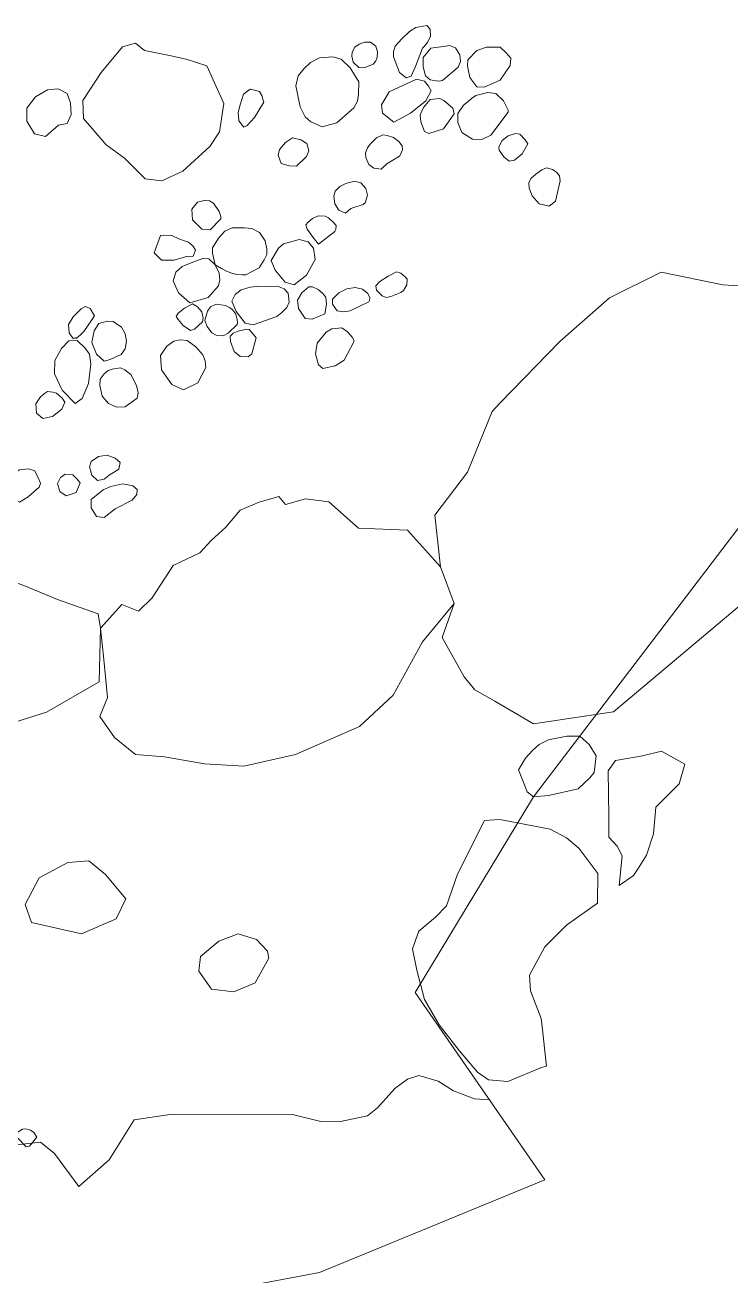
# Model space of a CAD drawing. Header units: metres. Extents: x -10443 to -4073, y -33280 to -26846.
# Drawn here: x -7322.687 to -7320.156, y -29233.249 to -29228.76 of the extents above; entities that cross this region are included whole.
import ezdxf

# ---------------------------------------------------------------- set-up
doc = ezdxf.new("R2010")
doc.units = ezdxf.units.M
doc.header["$MEASUREMENT"] = 0
doc.linetypes.add('CONTINUOUS_2', pattern=[0])
doc.layers.add('石', color=241, linetype='CONTINUOUS_2', lineweight=18)
doc.layers.add('護岸', color=241, linetype='CONTINUOUS_2', lineweight=18)

msp = doc.modelspace()

# ---------------------------------------------------------------- linework, layer by layer
at = {"layer": '石', "linetype": 'CONTINUOUS_2', "lineweight": 18, "flags": 128}
for points in [[(-7321.2866, -29228.9092), (-7321.3032, -29228.9443), (-7321.32, -29228.9496), (-7321.3444, -29228.9311), (-7321.3654, -29228.8744), (-7321.3656, -29228.8551), (-7321.3601, -29228.8363), (-7321.3357, -29228.8105), (-7321.3084, -29228.784), (-7321.2859, -29228.7687), (-7321.2468, -29228.7625), (-7321.2344, -29228.7751), (-7321.2328, -29228.8003), (-7321.2435, -29228.8234), (-7321.2573, -29228.8386), (-7321.2616, -29228.844)], [(-7321.4648, -29228.9115), (-7321.4767, -29228.9141), (-7321.4906, -29228.9127), (-7321.5111, -29228.8937), (-7321.5155, -29228.8722), (-7321.5146, -29228.8583), (-7321.5045, -29228.8404), (-7321.4895, -29228.8289), (-7321.47, -29228.8214), (-7321.4487, -29228.8224), (-7321.4297, -29228.8364), (-7321.4229, -29228.8564), (-7321.425, -29228.877), (-7321.4302, -29228.8914), (-7321.439, -29228.9009)], [(-7321.1899, -29228.959), (-7321.2043, -29228.9616), (-7321.2341, -29228.957), (-7321.2508, -29228.9427), (-7321.2595, -29228.9099), (-7321.2591, -29228.8765), (-7321.2325, -29228.8436), (-7321.1883, -29228.8371), (-7321.1636, -29228.8342), (-7321.1438, -29228.8423), (-7321.1279, -29228.8668), (-7321.1262, -29228.8914), (-7321.1338, -29228.9119)], [(-7320.9839, -29228.9578), (-7321.0406, -29228.983), (-7321.0669, -29228.9826), (-7321.0922, -29228.9483), (-7321.1007, -29228.9072), (-7321.0989, -29228.8855), (-7321.067, -29228.8517), (-7321.0325, -29228.8393), (-7320.9832, -29228.8404), (-7320.9618, -29228.8602), (-7320.9456, -29228.8796), (-7320.9472, -29228.9058)], [(-7321.5695, -29229.1109), (-7321.5925, -29229.1172), (-7321.6222, -29229.1255), (-7321.663, -29229.1078), (-7321.6832, -29229.0894), (-7321.7013, -29229.0538), (-7321.7159, -29228.9787), (-7321.7082, -29228.9428), (-7321.6867, -29228.9164), (-7321.6636, -29228.8947), (-7321.6313, -29228.8782), (-7321.5841, -29228.874), (-7321.5534, -29228.8825), (-7321.5209, -29228.9142), (-7321.4899, -29228.9638), (-7321.4912, -29229.0086), (-7321.4947, -29229.034), (-7321.5077, -29229.0579)], [(-7322.5669, -29229.1196), (-7322.6141, -29229.1604), (-7322.653, -29229.1506), (-7322.6805, -29229.1052), (-7322.6809, -29229.0583), (-7322.6498, -29229.018), (-7322.6071, -29228.9928), (-7322.5689, -29228.9891), (-7322.5364, -29229.0067), (-7322.5246, -29229.0405), (-7322.5224, -29229.0811), (-7322.5368, -29229.1133)], [(-7321.8645, -29229.0926), (-7321.8905, -29229.1207), (-7321.903, -29229.1265), (-7321.9207, -29229.1044), (-7321.9228, -29229.0738), (-7321.9157, -29229.0466), (-7321.9034, -29229.0087), (-7321.8886, -29228.9963), (-7321.8791, -29228.9908), (-7321.8469, -29228.9991), (-7321.8383, -29229.0132), (-7321.8348, -29229.0267), (-7321.8314, -29229.0373)], [(-7321.3049, -29229.0767), (-7321.3648, -29229.1093), (-7321.4056, -29229.0762), (-7321.4094, -29229.0463), (-7321.3817, -29229.0006), (-7321.284, -29228.9552), (-7321.255, -29228.9616), (-7321.2399, -29228.9796), (-7321.2311, -29228.9971), (-7321.2502, -29229.032)], [(-7321.1866, -29229.1332), (-7321.2393, -29229.1492), (-7321.2542, -29229.1427), (-7321.2678, -29229.1081), (-7321.2701, -29229.0829), (-7321.2582, -29229.0563), (-7321.2345, -29229.0282), (-7321.2001, -29229.0242), (-7321.186, -29229.0312), (-7321.1531, -29229.0591), (-7321.1484, -29229.0788)], [(-7321.0164, -29229.1551), (-7321.0486, -29229.1715), (-7321.0821, -29229.1696), (-7321.1215, -29229.1459), (-7321.1357, -29229.11), (-7321.1358, -29229.0782), (-7321.1149, -29229.0483), (-7321.0982, -29229.0343), (-7321.0858, -29229.0238), (-7321.0703, -29229.0127), (-7321.0271, -29229.003), (-7320.9995, -29229.0064), (-7320.9709, -29229.032), (-7320.9547, -29229.0661), (-7320.9543, -29229.0729)], [(-7321.7135, -29229.2671), (-7321.7404, -29229.266), (-7321.7685, -29229.2578), (-7321.78, -29229.2273), (-7321.7744, -29229.2072), (-7321.7529, -29229.1821), (-7321.7283, -29229.165), (-7321.6988, -29229.1721), (-7321.6768, -29229.1856), (-7321.6695, -29229.2113), (-7321.6777, -29229.2324)], [(-7321.3884, -29229.2573), (-7321.4103, -29229.2781), (-7321.4369, -29229.2736), (-7321.4542, -29229.2614), (-7321.4657, -29229.2356), (-7321.4668, -29229.2192), (-7321.4597, -29229.2014), (-7321.4491, -29229.1878), (-7321.4265, -29229.165), (-7321.4038, -29229.1546), (-7321.3881, -29229.1564), (-7321.3656, -29229.1635), (-7321.3464, -29229.178), (-7321.335, -29229.1944), (-7321.3331, -29229.2078), (-7321.3436, -29229.2292), (-7321.3482, -29229.233)], [(-7320.9051, -29229.2229), (-7320.9315, -29229.245), (-7320.9517, -29229.249), (-7320.9703, -29229.2339), (-7320.9868, -29229.21), (-7320.9883, -29229.197), (-7320.9761, -29229.175), (-7320.9553, -29229.1576), (-7320.9289, -29229.1496), (-7320.9124, -29229.1523), (-7320.8936, -29229.1719), (-7320.884, -29229.1863)], [(-7320.7845, -29229.392), (-7320.8072, -29229.4099), (-7320.8432, -29229.4023), (-7320.8683, -29229.3738), (-7320.8793, -29229.3452), (-7320.8802, -29229.3272), (-7320.8737, -29229.311), (-7320.8557, -29229.2959), (-7320.8344, -29229.2805), (-7320.8177, -29229.2723), (-7320.7958, -29229.2787), (-7320.7818, -29229.2883), (-7320.7702, -29229.3021), (-7320.7678, -29229.319)], [(-7321.5185, -29229.4193), (-7321.5383, -29229.4351), (-7321.5622, -29229.4244), (-7321.5761, -29229.4022), (-7321.5801, -29229.3749), (-7321.5747, -29229.357), (-7321.5586, -29229.3396), (-7321.5371, -29229.3286), (-7321.5057, -29229.3211), (-7321.4835, -29229.3269), (-7321.4651, -29229.3469), (-7321.4587, -29229.3706), (-7321.468, -29229.3989), (-7321.4748, -29229.4038)], [(-7322.0231, -29229.4954), (-7322.0537, -29229.4928), (-7322.0865, -29229.46), (-7322.0888, -29229.4213), (-7322.0693, -29229.3961), (-7322.0447, -29229.3896), (-7322.0256, -29229.3912), (-7322.0118, -29229.3992), (-7321.9914, -29229.4298), (-7321.9852, -29229.4477), (-7321.985, -29229.4564)], [(-7321.6346, -29229.5473), (-7321.6509, -29229.5279), (-7321.676, -29229.4924), (-7321.6803, -29229.4779), (-7321.6725, -29229.4674), (-7321.6568, -29229.4542), (-7321.6359, -29229.4454), (-7321.6116, -29229.4462), (-7321.5989, -29229.452), (-7321.5807, -29229.469), (-7321.5721, -29229.4792), (-7321.573, -29229.4941), (-7321.5762, -29229.5007)], [(-7321.8961, -29229.6563), (-7321.9083, -29229.6572), (-7321.9294, -29229.656), (-7321.9494, -29229.6491), (-7321.9649, -29229.6433), (-7321.9833, -29229.6339), (-7322.006, -29229.6211), (-7322.0157, -29229.5785), (-7322.0147, -29229.5599), (-7321.9931, -29229.5253), (-7321.9704, -29229.5003), (-7321.9442, -29229.4878), (-7321.9006, -29229.4878), (-7321.8745, -29229.4907), (-7321.8469, -29229.5053), (-7321.8264, -29229.5353), (-7321.8205, -29229.5635), (-7321.8203, -29229.5834), (-7321.8304, -29229.6024), (-7321.8483, -29229.6316)], [(-7322.153, -29229.6038), (-7322.1986, -29229.6043), (-7322.2239, -29229.5783), (-7322.2011, -29229.5155), (-7322.1888, -29229.5146), (-7322.1612, -29229.5151), (-7322.136, -29229.527), (-7322.1161, -29229.5351), (-7322.1011, -29229.539), (-7322.085, -29229.5539), (-7322.0761, -29229.5688), (-7322.0849, -29229.5892), (-7322.1018, -29229.5916), (-7322.1082, -29229.591)], [(-7321.6781, -29229.6578), (-7321.7222, -29229.6924), (-7321.7541, -29229.6826), (-7321.7908, -29229.6402), (-7321.805, -29229.605), (-7321.7781, -29229.5611), (-7321.7607, -29229.5453), (-7321.7041, -29229.5297), (-7321.6721, -29229.5383), (-7321.6529, -29229.5611), (-7321.6475, -29229.6014)], [(-7322.0309, -29229.7376), (-7322.0962, -29229.757), (-7322.1374, -29229.7219), (-7322.1561, -29229.6785), (-7322.1462, -29229.6467), (-7322.1239, -29229.6268), (-7322.0853, -29229.6109), (-7322.0501, -29229.5979), (-7322.0285, -29229.5998), (-7322.006, -29229.6211), (-7321.9913, -29229.6512), (-7321.9894, -29229.6745), (-7321.9939, -29229.6959)], [(-7321.3758, -29229.7345), (-7321.3928, -29229.7382), (-7321.4064, -29229.7318), (-7321.4265, -29229.7121), (-7321.4295, -29229.6958), (-7321.4148, -29229.681), (-7321.3854, -29229.6611), (-7321.3553, -29229.6464), (-7321.3396, -29229.651), (-7321.3241, -29229.6639), (-7321.3171, -29229.6723), (-7321.3182, -29229.6921), (-7321.3303, -29229.7128), (-7321.3393, -29229.7204)], [(-7321.1124, -29231.0989), (-7321.1909, -29230.958), (-7321.1479, -29230.8358), (-7321.1979, -29230.7046), (-7321.2174, -29230.519), (-7321.1001, -29230.3649), (-7321.0119, -29230.1477), (-7320.9832, -29230.1157), (-7320.7694, -29229.8965), (-7320.5913, -29229.7391), (-7320.406, -29229.6473), (-7320.1851, -29229.6925), (-7320.0088, -29229.7036), (-7319.8605, -29229.7382), (-7319.8023, -29229.8644), (-7319.8515, -29230.0806), (-7320.0735, -29230.8017), (-7320.5775, -29231.2246), (-7320.8634, -29231.2677), (-7321.0026, -29231.1864), (-7321.074, -29231.1455)], [(-7321.8691, -29229.8362), (-7321.8974, -29229.8299), (-7321.9304, -29229.7885), (-7321.9455, -29229.7515), (-7321.9337, -29229.7275), (-7321.9121, -29229.7111), (-7321.8795, -29229.7014), (-7321.8454, -29229.6977), (-7321.8109, -29229.6988), (-7321.7819, -29229.6975), (-7321.7577, -29229.7073), (-7321.7436, -29229.722), (-7321.7407, -29229.755), (-7321.7491, -29229.7745), (-7321.7661, -29229.7922), (-7321.7846, -29229.806)], [(-7321.6117, -29229.7967), (-7321.6577, -29229.8164), (-7321.6831, -29229.8129), (-7321.7069, -29229.7774), (-7321.7107, -29229.7476), (-7321.695, -29229.7214), (-7321.6693, -29229.6999), (-7321.6565, -29229.6997), (-7321.6362, -29229.7098), (-7321.6206, -29229.7227), (-7321.6084, -29229.7373), (-7321.6067, -29229.7618)], [(-7321.5208, -29229.7854), (-7321.5443, -29229.7897), (-7321.5684, -29229.7864), (-7321.5843, -29229.7619), (-7321.5847, -29229.7445), (-7321.562, -29229.7208), (-7321.5338, -29229.7066), (-7321.504, -29229.7028), (-7321.4774, -29229.7077), (-7321.4577, -29229.7241), (-7321.4513, -29229.7388), (-7321.4522, -29229.749), (-7321.4545, -29229.7533)], [(-7322.0794, -29229.8515), (-7322.0943, -29229.8569), (-7322.1206, -29229.8383), (-7322.138, -29229.8175), (-7322.1457, -29229.8062), (-7322.1379, -29229.7944), (-7322.1161, -29229.7761), (-7322.0868, -29229.7603), (-7322.0685, -29229.7716), (-7322.0537, -29229.7892), (-7322.0481, -29229.8128), (-7322.0512, -29229.826)], [(-7321.9594, -29229.8665), (-7321.9768, -29229.8752), (-7322.0023, -29229.873), (-7322.0176, -29229.8646), (-7322.0343, -29229.842), (-7322.0427, -29229.8207), (-7322.0327, -29229.7875), (-7322.0217, -29229.7712), (-7322.0022, -29229.762), (-7321.9838, -29229.7642), (-7321.9686, -29229.7668), (-7321.9514, -29229.7748), (-7321.9418, -29229.7833), (-7321.9309, -29229.7977), (-7321.9262, -29229.8174), (-7321.9259, -29229.829), (-7321.9265, -29229.8353)], [(-7322.4767, -29229.8598), (-7322.488, -29229.8716), (-7322.5028, -29229.884), (-7322.5165, -29229.8845), (-7322.5293, -29229.8646), (-7322.5314, -29229.8349), (-7322.5144, -29229.8073), (-7322.4858, -29229.7785), (-7322.471, -29229.7708), (-7322.4536, -29229.7775), (-7322.4389, -29229.8044), (-7322.4473, -29229.8178)], [(-7322.3816, -29229.9601), (-7322.4041, -29229.9671), (-7322.4314, -29229.9417), (-7322.4482, -29229.8991), (-7322.4394, -29229.8575), (-7322.4224, -29229.8314), (-7322.3915, -29229.8232), (-7322.371, -29229.8237), (-7322.342, -29229.8442), (-7322.3287, -29229.8685), (-7322.324, -29229.8952), (-7322.3283, -29229.9224), (-7322.3422, -29229.9424)], [(-7321.5428, -29229.9632), (-7321.5747, -29229.9829), (-7321.6198, -29229.9924), (-7321.6354, -29229.9795), (-7321.6461, -29229.94), (-7321.6402, -29229.902), (-7321.6078, -29229.8619), (-7321.5875, -29229.8508), (-7321.5513, -29229.8475), (-7321.5313, -29229.8615), (-7321.5132, -29229.8817), (-7321.5067, -29229.8951)], [(-7322.4604, -29230.0464), (-7322.4824, -29230.1003), (-7322.5081, -29230.1183), (-7322.5539, -29230.07), (-7322.5815, -29230.0117), (-7322.5803, -29229.9646), (-7322.5572, -29229.9205), (-7322.5298, -29229.894), (-7322.5008, -29229.8926), (-7322.4714, -29229.9193), (-7322.456, -29229.9418), (-7322.4514, -29229.9769)], [(-7322.0673, -29230.0438), (-7322.1186, -29230.0692), (-7322.1612, -29230.05), (-7322.198, -29229.9977), (-7322.2022, -29229.9463), (-7322.1791, -29229.9127), (-7322.1534, -29229.8947), (-7322.1308, -29229.89), (-7322.106, -29229.8921), (-7322.0743, -29229.9151), (-7322.0499, -29229.9442), (-7322.0411, -29229.9652), (-7322.0385, -29229.9895)], [(-7321.8742, -29229.9407), (-7321.8872, -29229.9504), (-7321.9161, -29229.9498), (-7321.937, -29229.9319), (-7321.9511, -29229.8954), (-7321.9514, -29229.8768), (-7321.9415, -29229.8661), (-7321.9236, -29229.8593), (-7321.8921, -29229.8518), (-7321.8832, -29229.8526), (-7321.8617, -29229.8782), (-7321.8582, -29229.8824)], [(-7322.3278, -29230.1298), (-7322.3587, -29230.131), (-7322.3878, -29230.1188), (-7322.4105, -29230.0918), (-7322.4187, -29230.0538), (-7322.418, -29230.0308), (-7322.4042, -29230.0121), (-7322.3896, -29229.9999), (-7322.375, -29229.9947), (-7322.3452, -29229.9909), (-7322.3291, -29229.9975), (-7322.3075, -29230.0148), (-7322.2878, -29230.0537), (-7322.2818, -29230.0806), (-7322.2847, -29230.0996)], [(-7322.5551, -29230.1383), (-7322.5892, -29230.1651), (-7322.6235, -29230.1727), (-7322.6469, -29230.1533), (-7322.6487, -29230.1195), (-7322.6321, -29230.0949), (-7322.6145, -29230.0801), (-7322.6063, -29230.075), (-7322.5883, -29230.0776), (-7322.5742, -29230.0817), (-7322.5545, -29230.0988), (-7322.5442, -29230.1132)], [(-7322.3852, -29230.3759), (-7322.4038, -29230.3903), (-7322.428, -29230.3952), (-7322.4481, -29230.3755), (-7322.4564, -29230.3459), (-7322.4502, -29230.3265), (-7322.4242, -29230.3083), (-7322.3924, -29230.304), (-7322.3644, -29230.3148), (-7322.3466, -29230.3305), (-7322.3505, -29230.3539)], [(-7322.6765, -29230.4539), (-7322.7077, -29230.473), (-7322.7311, -29230.4611), (-7322.7481, -29230.4313), (-7322.7453, -29230.3935), (-7322.7277, -29230.3693), (-7322.7074, -29230.357), (-7322.6749, -29230.3526), (-7322.6529, -29230.3601), (-7322.634, -29230.3985), (-7322.6325, -29230.4059), (-7322.6362, -29230.4184)], [(-7322.5036, -29230.4374), (-7322.5394, -29230.4497), (-7322.563, -29230.4341), (-7322.5711, -29230.4055), (-7322.5606, -29230.3843), (-7322.5431, -29230.3714), (-7322.5155, -29230.3747), (-7322.5031, -29230.3874), (-7322.49, -29230.403)], [(-7322.3643, -29230.4964), (-7322.4042, -29230.5276), (-7322.4309, -29230.524), (-7322.45, -29230.4928), (-7322.45, -29230.4633), (-7322.4071, -29230.4285), (-7322.3797, -29230.4161), (-7322.3372, -29230.4064), (-7322.3005, -29230.4134), (-7322.2857, -29230.4269), (-7322.286, -29230.4449), (-7322.3031, -29230.4652)], [(-7320.8097, -29231.5248), (-7320.8644, -29231.5299), (-7320.8863, -29231.5124), (-7320.903, -29231.4685), (-7320.9178, -29231.4326), (-7320.8929, -29231.3905), (-7320.8669, -29231.3639), (-7320.8431, -29231.3415), (-7320.8096, -29231.3252), (-7320.7442, -29231.3117), (-7320.6974, -29231.3126), (-7320.6641, -29231.3424), (-7320.6394, -29231.3831), (-7320.6465, -29231.4422), (-7320.6617, -29231.462), (-7320.7036, -29231.5007)], [(-7320.5564, -29231.8474), (-7320.5462, -29231.7414), (-7320.5644, -29231.7071), (-7320.5933, -29231.6747), (-7320.5934, -29231.5986), (-7320.5966, -29231.4366), (-7320.5692, -29231.3995), (-7320.4734, -29231.3829), (-7320.4045, -29231.3658), (-7320.321, -29231.4126), (-7320.3416, -29231.483), (-7320.425, -29231.5672), (-7320.4334, -29231.6627), (-7320.4583, -29231.7385), (-7320.4886, -29231.7869), (-7320.5051, -29231.8115)], [(-7320.8178, -29232.4962), (-7320.8355, -29232.5004), (-7320.9554, -29232.5506), (-7321.0258, -29232.5458), (-7321.0652, -29232.5178), (-7321.1306, -29232.4399), (-7321.2021, -29232.3484), (-7321.2547, -29232.2572), (-7321.2817, -29232.1523), (-7321.2981, -29232.0757), (-7321.2751, -29232.0113), (-7321.2159, -29231.9616), (-7321.1762, -29231.9203), (-7321.1359, -29231.8068), (-7321.0396, -29231.6145), (-7320.9844, -29231.6107), (-7320.804, -29231.6452), (-7320.7461, -29231.6763), (-7320.7017, -29231.7134), (-7320.6331, -29231.8046), (-7320.6338, -29231.9114), (-7320.7461, -29231.9897), (-7320.8237, -29232.0681), (-7320.8788, -29232.1702), (-7320.875, -29232.2254), (-7320.8361, -29232.3256), (-7320.8334, -29232.3446)], [(-7321.8623, -29232.1972), (-7321.9388, -29232.2295), (-7322.0182, -29232.2204), (-7322.0645, -29232.1557), (-7322.0577, -29232.1021), (-7321.9922, -29232.0472), (-7321.9227, -29232.0208), (-7321.8574, -29232.0416), (-7321.8178, -29232.0841), (-7321.8134, -29232.1083)], [(-7322.6709, -29232.7836), (-7322.6836, -29232.7854), (-7322.7144, -29232.7528), (-7322.7188, -29232.737), (-7322.6963, -29232.7217), (-7322.6846, -29232.7208), (-7322.6678, -29232.7261), (-7322.6559, -29232.7339), (-7322.6449, -29232.7512)]]:
    msp.add_lwpolyline(points, close=True, dxfattribs=at)
for points in [[(-7322.2564, -29229.3125), (-7322.3306, -29229.2381), (-7322.3969, -29229.19), (-7322.4783, -29229.0958), (-7322.4804, -29229.0315), (-7322.4139, -29228.931), (-7322.338, -29228.839), (-7322.2907, -29228.8252), (-7322.2584, -29228.8524), (-7322.1689, -29228.8692), (-7322.11, -29228.8833), (-7322.0356, -29228.907), (-7321.9749, -29229.0414), (-7321.9896, -29229.1434), (-7322.0245, -29229.1957), (-7322.122, -29229.2845), (-7322.1968, -29229.319), (-7322.2564, -29229.3125)], [(-7322.4191, -29231.2416), (-7322.392, -29231.1728), (-7322.406, -29231.0256), (-7322.4164, -29230.9247), (-7322.3397, -29230.8392), (-7322.2804, -29230.8636), (-7322.232, -29230.8159), (-7322.1565, -29230.6995), (-7322.0602, -29230.6541), (-7322.0198, -29230.6096), (-7321.9676, -29230.5623), (-7321.9162, -29230.5015), (-7321.8483, -29230.4728), (-7321.7773, -29230.4521), (-7321.753, -29230.4811), (-7321.682, -29230.4604), (-7321.5984, -29230.4716), (-7321.4913, -29230.5655), (-7321.3152, -29230.5733), (-7321.1979, -29230.7046), (-7321.1479, -29230.8358), (-7321.2618, -29230.9738), (-7321.3669, -29231.1645), (-7321.4882, -29231.2769), (-7321.718, -29231.3779), (-7321.9023, -29231.4194), (-7322.0438, -29231.4109), (-7322.1878, -29231.3867), (-7322.2908, -29231.3777), (-7322.3662, -29231.3173), (-7322.4191, -29231.2416)], [(-7322.8969, -29231.2546), (-7322.9937, -29231.1308), (-7323.0558, -29231.0273), (-7323.0437, -29230.89), (-7323.0527, -29230.8162), (-7322.9902, -29230.7179), (-7322.8865, -29230.7404), (-7322.8124, -29230.7277), (-7322.6857, -29230.7733), (-7322.5708, -29230.8218), (-7322.4253, -29230.873), (-7322.4164, -29230.9247), (-7322.4217, -29231.1174), (-7322.6099, -29231.2258), (-7322.7661, -29231.2756), (-7322.8428, -29231.2727), (-7322.8969, -29231.2546)], [(-7322.664, -29231.9812), (-7322.485, -29232.0218), (-7322.361, -29231.9673), (-7322.3259, -29231.8954), (-7322.399, -29231.8083), (-7322.4581, -29231.7589), (-7322.5337, -29231.7658), (-7322.6365, -29231.8202), (-7322.6871, -29231.9157), (-7322.664, -29231.9812)], [(-7321.0203, -29232.6169), (-7321.0749, -29232.613), (-7321.1504, -29232.5843), (-7321.2061, -29232.5496), (-7321.2756, -29232.53), (-7321.3162, -29232.5428), (-7321.3606, -29232.5765), (-7321.4234, -29232.6451), (-7321.4587, -29232.6748), (-7321.5616, -29232.6956), (-7321.6261, -29232.6948), (-7321.7288, -29232.6695), (-7322.1601, -29232.6683), (-7322.2957, -29232.6882), (-7322.3853, -29232.8325), (-7322.4948, -29232.9279), (-7322.5817, -29232.8096), (-7322.632, -29232.7686), (-7322.7954, -29232.787), (-7322.8721, -29232.8496), (-7323.0668, -29233.1706), (-7323.1615, -29233.2418)]]:
    msp.add_lwpolyline(points, dxfattribs=at)
at = {"layer": '護岸', "lineweight": 18, "flags": 128}
msp.add_lwpolyline([(-7320.6075, -29189.7847), (-7314.5937, -29192.1516), (-7312.4776, -29193.0893), (-7311.9426, -29193.4853, 0.118487), (-7312.0342, -29195.0455), (-7312.3822, -29195.3375, 0.307861), (-7313.1965, -29196.7622), (-7313.6245, -29197.4135), (-7313.72, -29197.4896, 0.21943), (-7314.6813, -29199.1941), (-7314.7179, -29199.8179), (-7314.4389, -29200.6216), (-7314.605, -29201.1893, 0.208621), (-7314.8416, -29202.7638), (-7314.596, -29203.6335), (-7314.6124, -29204.2431), (-7314.7954, -29204.5943, -0.201585), (-7315.8398, -29205.9958), (-7316.0009, -29205.9847), (-7316.6546, -29207.1027), (-7316.3372, -29208.2932, 0.220758), (-7317.5128, -29209.4444), (-7318.4953, -29209.4122), (-7318.7173, -29209.6973), (-7318.9735, -29210.3735), (-7320.1669, -29210.09), (-7322.3641, -29216.4926), (-7322.4262, -29217.7143), (-7323.2499, -29219.1605), (-7323.4151, -29221.254), (-7322.6893, -29222.0535), (-7321.4576, -29222.2912), (-7320.6606, -29222.8222), (-7320.7241, -29223.3944), (-7320.3402, -29224.045), (-7320.8566, -29226.6802), (-7320.5698, -29226.9337), (-7320.0859, -29227.3926), (-7319.4616, -29228.3987), (-7319.7103, -29230.0148), (-7320.8644, -29231.5299), (-7321.2886, -29232.2318), (-7320.8234, -29232.904), (-7321.6318, -29233.2364), (-7322.8065, -29233.4561), (-7323.6879, -29233.7014), (-7324.0905, -29234.3111), (-7325.4419, -29235.3215), (-7326.4138, -29234.605), (-7329.5714, -29236.1426), (-7331.1318, -29236.1667), (-7331.6197, -29236.0574), (-7332.2662, -29236.2293), (-7332.9718, -29236.1541), (-7333.576, -29235.2279), (-7334.365, -29234.1109), (-7334.5327, -29233.2632), (-7334.8904, -29232.1301), (-7334.6493, -29228.9131), (-7334.7974, -29227.3819), (-7333.4157, -29225.3542), (-7332.3284, -29224.5297), (-7331.6977, -29224.6923), (-7331.1619, -29224.8199), (-7329.9913, -29224.6445), (-7328.9398, -29224.7724), (-7328.5119, -29224.8636), (-7328.1362, -29224.4605), (-7327.3755, -29224.8436), (-7326.2422, -29224.1754), (-7326.425, -29222.6814), (-7327.1136, -29221.6448), (-7326.9404, -29220.7911), (-7327.6775, -29220.2071), (-7327.7332, -29219.5125), (-7329.0486, -29218.2688), (-7330.0808, -29217.6276), (-7330.3187, -29216.8141), (-7331.1371, -29216.3394), (-7330.9294, -29215.3991), (-7330.2765, -29215.1039), (-7330.2574, -29214.0665), (-7329.6889, -29213.3698), (-7329.2811, -29212.5993), (-7329.2782, -29211.883), (-7328.6297, -29211.0918), (-7328.3422, -29209.6479), (-7328.4886, -29208.8648), (-7328.7971, -29208.8985), (-7328.3974, -29208.1293), (-7327.4347, -29207.8461), (-7326.2907, -29207.1432), (-7325.7055, -29206.5972), (-7324.5705, -29204.2721), (-7324.0165, -29203.1262), (-7323.1498, -29201.0702), (-7323.0541, -29200.0389), (-7323.4568, -29199.6455), (-7323.5197, -29198.6721), (-7323.1843, -29198.5293), (-7323.2179, -29197.1468), (-7323.2031, -29195.3918), (-7322.9095, -29193.7489), (-7322.8006, -29193.4381), (-7322.1114, -29192.0256), (-7322.2293, -29190.8293), (-7320.6075, -29189.7847)], format="xyb", dxfattribs=at)

doc.saveas('drawing.dxf')
